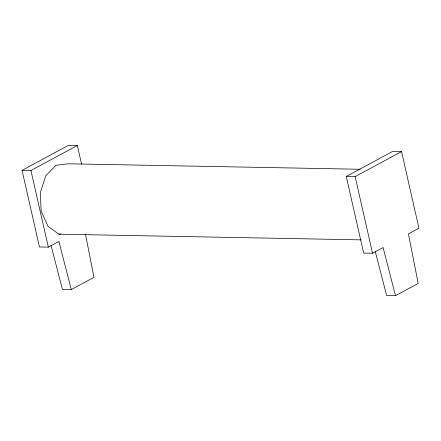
<?xml version="1.0" encoding="UTF-8"?>
<svg xmlns="http://www.w3.org/2000/svg" width="441" height="441" viewBox="0 0 441 441"><rect width="100%" height="100%" fill="white"/><g stroke="black" fill="none" stroke-linecap="round" stroke-linejoin="round"><path stroke-width="0.66" d="M85.515 234.496L93.983 277.334L71.288 289.577L58.89 241.453L48.339 247.147L39.458 246.977L22.05 170.353L68.454 145.315L77.335 145.486L81.574 164.14M22.05 170.353L30.931 170.518L77.335 145.486M395.494 295.685L383.097 247.555L372.546 253.25L363.665 253.079L346.257 176.455L392.661 151.423L401.542 151.588L418.95 228.212L408.399 233.901L418.189 283.436L395.494 295.685L386.614 295.514L375.23 251.342M346.257 176.455L355.137 176.62L401.542 151.588M360.06 169.272L68.146 163.782L55.913 165.314L45.732 175.871L40.329 192.618L41.151 211.074L47.975 226.283L58.978 234.182L61.018 233.923M58.978 234.182L361.223 239.871M71.288 289.577L62.407 289.412L51.024 245.24M355.137 176.62L372.546 253.25M30.931 170.518L48.339 247.147"/></g></svg>
